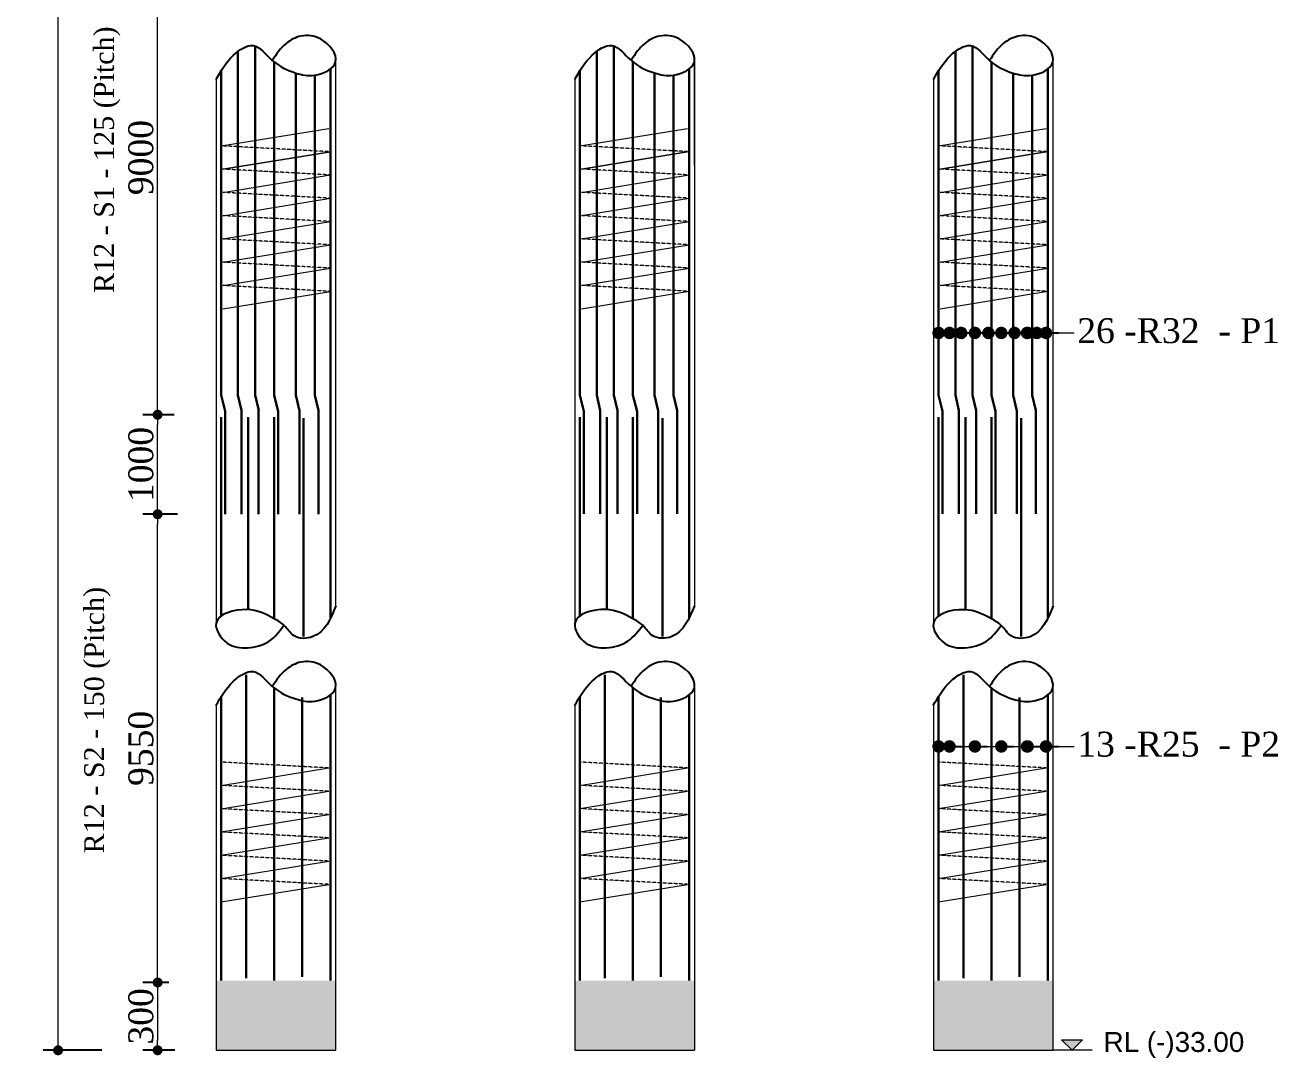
# Model space of a CAD drawing. Header units: millimetres. Extents: x -684453 to 35267, y -286696 to 273430.
# Drawn here: x -288820 to -276244, y -227079 to -216706 of the extents above; entities that cross this region are included whole.
import ezdxf

# ---------------------------------------------------------------- set-up
doc = ezdxf.new("R2010")
doc.units = ezdxf.units.MM
doc.header["$PDMODE"] = 2
doc.linetypes.add('DASHEDX2', pattern=[38.099999999999994, 25.4, -12.7])
doc.layers.get('Defpoints').update_dxf_attribs({"lineweight": 13})
for name, color, linetype, lineweight in [('Binder', 136, 'Continuous', 15), ('dim', 4, 'Continuous', 25), ('Dimision', 4, 'Continuous', 9), ('hatch', 65, 'Continuous', 9), ('Pile', 11, 'Continuous', 15), ('Reinf.', 12, 'Continuous', 30), ('Text', 7, 'Continuous', 15)]:
    doc.layers.add(name, color=color, linetype=linetype, lineweight=lineweight)
doc.styles.add('ROMANS', font='arial.ttf', dxfattribs={"height": 200})
doc.styles.get("Standard").update_dxf_attribs({"font": 'times.ttf'})
doc.dimstyles.new('ISO-25', dxfattribs={"dimtxt": 175, "dimasz": 100, "dimexe": 65, "dimexo": 115.625, "dimgap": 40, "dimtad": 1, "dimtoh": 1, "dimdec": 0, "dimtxsty": 'Standard', "dimblk": 'DOT', "dimcen": 300, "dimclrd": 256, "dimclre": 256, "dimclrt": 256, "dimadec": 0, "dimazin": 0, "dimtfac": 1, "dimtdec": 0, "dimtix": 1, "dimtmove": 0, "dimatfit": 3, "dimldrblk": 'DOT', "dimfxl": 75, "dimlwd": -1, "dimarcsym": 0})

# ---------------------------------------------------------------- blocks, each defined once
blk = doc.blocks.new('_Dot')
at = {"color": 0, "linetype": 'ByBlock', "lineweight": -2}
blk.add_line((-0.5, 0), (-1, 0), dxfattribs=at)
at = {"color": 0, "linetype": 'ByBlock', "const_width": 0.5}
blk.add_lwpolyline([(-0.25, 0, 1), (0.25, 0, 1)], format="xyb", close=True, dxfattribs=at)
blk = doc.blocks.new('*D307')
at = {"layer": 'Defpoints', "color": 0, "ltscale": 3, "transparency": 16777216}
for p in [(-287489.4396104515, -220619.2752189283), (-287206.9002775571, -220619.2752189283), (-287176.152978624, -221619.4388838499)]:
    blk.add_point(p, dxfattribs=at)
at = {"layer": 'Dimision', "color": 1, "lineweight": -2, "ltscale": 3, "transparency": 16777216}
for p, q in [((-287322.5252775571, -220619.2752189283), (-287639.4396104515, -220619.2752189283)), ((-287291.777978624, -221619.4388838499), (-287639.4396104515, -221619.4388838499))]:
    blk.add_line(p, q, dxfattribs=at)
at = {"layer": 'Dimision', "ltscale": 3, "transparency": 16777216}
blk.add_line((-287489.4396104515, -221519.4388838499), (-287489.4396104515, -220719.2752189283), dxfattribs=at)
at = {"layer": 'Dimision', "ltscale": 3, "transparency": 16777216, "xscale": 100, "yscale": 100, "zscale": 100}
for p, rotation in [((-287489.4396104515, -220619.2752189283), 90), ((-287489.4396104515, -221619.4388838499), 270)]:
    blk.add_blockref('_Dot', p, dxfattribs=dict(at, rotation=rotation))
at = {"layer": 'Dimision', "ltscale": 3, "transparency": 16777216, "insert": (-287656.6025520521, -221119.357051389), "char_height": 250, "attachment_point": 5, "rotation": 90}
blk.add_mtext('1000', dxfattribs=at)
blk = doc.blocks.new('*D310')
at = {"layer": 'Defpoints', "color": 0, "ltscale": 3, "transparency": 16777216}
for p in [(-287489.4396104515, -221619.4388838499), (-287176.152978624, -221619.4388838499), (-287260.3062366275, -226321.3068675137)]:
    blk.add_point(p, dxfattribs=at)
at = {"layer": 'Dimision', "color": 1, "lineweight": -2, "ltscale": 3, "transparency": 16777216}
for p, q in [((-287291.777978624, -221619.4388838499), (-287639.4396104515, -221619.4388838499)), ((-287375.9312366275, -226321.3068675137), (-287639.4396104515, -226321.3068675137))]:
    blk.add_line(p, q, dxfattribs=at)
at = {"layer": 'Dimision', "ltscale": 3, "transparency": 16777216}
blk.add_line((-287489.4396104515, -226221.3068675137), (-287489.4396104515, -221719.4388838499), dxfattribs=at)
at = {"layer": 'Dimision', "ltscale": 3, "transparency": 16777216, "xscale": 100, "yscale": 100, "zscale": 100}
for p, rotation in [((-287489.4396104515, -221619.4388838499), 90), ((-287489.4396104515, -226321.3068675137), 270)]:
    blk.add_blockref('_Dot', p, dxfattribs=dict(at, rotation=rotation))
at = {"layer": 'Dimision', "ltscale": 3, "transparency": 16777216, "insert": (-287656.9630423189, -223970.3728756817), "char_height": 250, "attachment_point": 5, "rotation": 90}
blk.add_mtext('9550', dxfattribs=at)
blk = doc.blocks.new('*D302')
at = {"layer": 'Defpoints', "color": 0, "ltscale": 3, "transparency": 16777216}
for p in [(-287489.4396104515, -215455.027358491), (-287187.9503099878, -215455.027358491), (-287206.9002775571, -220619.2752189283)]:
    blk.add_point(p, dxfattribs=at)
at = {"layer": 'Dimision', "color": 1, "lineweight": -2, "ltscale": 3, "transparency": 16777216}
for p, q in [((-287303.5753099878, -215455.027358491), (-287639.4396104515, -215455.027358491)), ((-287322.5252775571, -220619.2752189283), (-287639.4396104515, -220619.2752189283))]:
    blk.add_line(p, q, dxfattribs=at)
at = {"layer": 'Dimision', "ltscale": 3, "transparency": 16777216}
blk.add_line((-287489.4396104515, -220519.2752189283), (-287489.4396104515, -215555.027358491), dxfattribs=at)
at = {"layer": 'Dimision', "ltscale": 3, "transparency": 16777216, "xscale": 100, "yscale": 100, "zscale": 100}
for p, rotation in [((-287489.4396104515, -215455.027358491), 90), ((-287489.4396104515, -220619.2752189283), 270)]:
    blk.add_blockref('_Dot', p, dxfattribs=dict(at, rotation=rotation))
at = {"layer": 'Dimision', "ltscale": 3, "transparency": 16777216, "insert": (-287656.9630423189, -218037.1512887095), "char_height": 250, "attachment_point": 5, "rotation": 90}
blk.add_mtext('9000', dxfattribs=at)
blk = doc.blocks.new('*D305')
at = {"layer": 'Defpoints', "color": 0, "ltscale": 3, "transparency": 16777216}
for p in [(-287260.3062366275, -226321.3068675137), (-287489.4396104515, -227002.0675459256), (-287199.8020561904, -227002.0675459256)]:
    blk.add_point(p, dxfattribs=at)
at = {"layer": 'Dimision', "color": 1, "lineweight": -2, "ltscale": 3, "transparency": 16777216}
for p, q in [((-287375.9312366275, -226321.3068675137), (-287639.4396104515, -226321.3068675137)), ((-287315.4270561904, -227002.0675459256), (-287639.4396104515, -227002.0675459256))]:
    blk.add_line(p, q, dxfattribs=at)
at = {"layer": 'Dimision', "ltscale": 3, "transparency": 16777216}
blk.add_line((-287489.4396104515, -226421.3068675137), (-287489.4396104515, -226902.0675459256), dxfattribs=at)
at = {"layer": 'Dimision', "ltscale": 3, "transparency": 16777216, "xscale": 100, "yscale": 100, "zscale": 100}
for p, rotation in [((-287489.4396104515, -226321.3068675137), 90), ((-287489.4396104515, -227002.0675459256), 270)]:
    blk.add_blockref('_Dot', p, dxfattribs=dict(at, rotation=rotation))
at = {"layer": 'Dimision', "ltscale": 3, "transparency": 16777216, "insert": (-287656.6025520521, -226661.6872067195), "char_height": 250, "attachment_point": 5, "rotation": 90}
blk.add_mtext('300', dxfattribs=at)
blk = doc.blocks.new('*D306')
at = {"layer": 'Defpoints', "color": 0, "ltscale": 3, "transparency": 16777216}
for p in [(-288488.8604336396, -202701.1142713285), (-287985.8038045523, -202701.1142713285), (-287934.6437449149, -227002.0675459256)]:
    blk.add_point(p, dxfattribs=at)
at = {"layer": 'Dimision', "color": 1, "lineweight": -2, "ltscale": 3, "transparency": 16777216}
for p, q in [((-288101.4288045523, -202701.1142713285), (-288638.8604336396, -202701.1142713285)), ((-288050.2687449149, -227002.0675459256), (-288638.8604336396, -227002.0675459256))]:
    blk.add_line(p, q, dxfattribs=at)
at = {"layer": 'Dimision', "ltscale": 3, "transparency": 16777216}
blk.add_line((-288488.8604336396, -226902.0675459256), (-288488.8604336396, -202801.1142713285), dxfattribs=at)
at = {"layer": 'Dimision', "ltscale": 3, "transparency": 16777216, "xscale": 100, "yscale": 100, "zscale": 100}
for p, rotation in [((-288488.8604336396, -202701.1142713285), 90), ((-288488.8604336396, -227002.0675459256), 270)]:
    blk.add_blockref('_Dot', p, dxfattribs=dict(at, rotation=rotation))
at = {"layer": 'Dimision', "ltscale": 3, "transparency": 16777216, "insert": (-288656.3838655069, -214851.5909086269), "char_height": 250, "attachment_point": 5, "rotation": 90}
blk.add_mtext('39850', dxfattribs=at)

msp = doc.modelspace()

# ---------------------------------------------------------------- hatches: boundary and pattern name
at = {"layer": 'Dimision', "ltscale": 5}
msp.add_hatch(color=256, dxfattribs=at).paths.add_polyline_path([(-278417.2334197339, -226896.1716037384), (-278205.1013853779, -226896.1716037384), (-278311.1674025559, -227002.2376209164)])
at = {"layer": 'hatch', "ltscale": 30}
h = msp.add_hatch(dxfattribs=at)
h.set_pattern_fill('AR-CONC', color=256, style=0)
h.set_pattern_definition([(49.99999999999999, (0, -319494.7993205918), (182.184668996004, -15.93908553890309), [19.05, -209.55]), (355, (0, -319494.7993205918), (-35.24282597566699, 191.05664288218), [15.24, -167.64]), (100.451, (15.182, -319496.1275705919), (146.9425016659592, 175.1166878202919), [16.19, -178.09]), (46.18420000000001, (0, -319443.9993205919), (271.0790408921299, -42.04232793272715), [28.575, -314.325]), (96.6356, (22.5899, -319447.5028205918), (237.4042344662371, 247.4255558900492), [24.285, -267.135]), (351.1840000000001, (0, -319443.9993205919), (237.4046058139339, 247.4251178605977), [22.86, -251.46]), (21, (25.4, -319456.6993205919), (151.6148798353833, -102.2655185167625), [19.05, -209.55]), (326.0000000000001, (25.4, -319456.6993205919), (61.80202834764707, 184.1879661223193), [15.24, -167.64]), (71.4514, (38.0345, -319465.2214205919), (213.4164907701245, 81.92285771605745), [16.19, -178.09]), (37.50000000000001, (0, -319494.7993205918), (3.088603250591817, 84.55503887315311), [0, -165.608, 0, -170.18, 0, -168.275]), (7.499999999999999, (0, -319494.7993205918), (66.81966251030575, 100.1805748181195), [0, -97.02799999999999, 0, -161.798, 0, -64.135]), (327.5, (-56.642, -319494.7993205918), (135.5905951668714, -5.728743992673458), [0, -63.5, 0, -198.12, 0, -262.89]), (317.5, (-82.042, -319494.7993205918), (148.129181386018, 25.42649103333301), [0, -82.55, 0, -131.572, 0, -186.69])])
h.paths.add_polyline_path([(-285702.9799834638, -226301.5235075668), (-286902.122175465, -226301.5235075668), (-286902.1221754651, -227002.0675459254), (-285703.0068103077, -227002.0675459254)])
h.paths.add_polyline_path([(-282102.1221754651, -226301.5235075668), (-283302.1221754651, -226301.5235075668), (-283302.122175465, -227002.0675459254), (-282102.122175465, -227002.0675459254)])
h.paths.add_polyline_path([(-278502.122175465, -226301.5235075668), (-279702.122175465, -226301.5235075668), (-279702.122175465, -227002.0675459255), (-278502.1221754651, -227002.0675459254)])

# ---------------------------------------------------------------- linework, layer by layer
at = {"layer": 'Binder', "ltscale": 5}
for p, q in [((-286851.4325157329, -217919.2616831152), (-285772.5860901425, -217744.1180722305)), ((-283250.5478628036, -217918.7893733959), (-282171.7014372132, -217743.6457625112)), ((-279650.5478628036, -217918.7893733959), (-278571.7014372132, -217743.6457625112)), ((-286851.432515733, -218153.070537024), (-285772.5860901426, -217977.9269261393)), ((-286834.3168594014, -218153.070537024), (-285755.470433811, -217977.9269261393)), ((-283250.5478628036, -218152.5982273047), (-282171.7014372132, -217977.45461642)), ((-283233.432206472, -218152.5982273047), (-282154.5857808816, -217977.45461642)), ((-279650.5478628036, -218152.5982273047), (-278571.7014372132, -217977.45461642)), ((-279633.432206472, -218152.5982273047), (-278554.5857808816, -217977.45461642)), ((-286834.3168594014, -218386.8793909328), (-285755.470433811, -218211.7357800481)), ((-283233.432206472, -218386.4070812135), (-282154.5857808816, -218211.2634703288)), ((-279633.432206472, -218386.4070812135), (-278554.5857808816, -218211.2634703288)), ((-286834.3168594014, -218620.6882448416), (-285755.470433811, -218445.5446339569)), ((-283233.432206472, -218620.2159351223), (-282154.5857808816, -218445.0723242376)), ((-279633.432206472, -218620.2159351223), (-278554.5857808816, -218445.0723242376)), ((-286834.3168594014, -218854.4970987504), (-285755.470433811, -218679.3534878657)), ((-283233.432206472, -218854.0247890311), (-282154.5857808816, -218678.8811781464)), ((-279633.432206472, -218854.0247890311), (-278554.5857808816, -218678.8811781464)), ((-286834.3168594014, -219088.3059526592), (-285755.470433811, -218913.1623417745)), ((-283233.432206472, -219087.8336429399), (-282154.5857808816, -218912.6900320552)), ((-279633.432206472, -219087.8336429399), (-278554.5857808816, -218912.6900320552)), ((-286834.3168594015, -219322.114806568), (-285755.4704338111, -219146.9711956833)), ((-283233.4322064721, -219321.6424968487), (-282154.5857808817, -219146.498885964)), ((-279633.4322064721, -219321.6424968487), (-278554.5857808817, -219146.498885964)), ((-286834.3168594015, -219555.9236604768), (-285755.4704338111, -219380.7800495921)), ((-283233.4322064721, -219555.4513507575), (-282154.5857808818, -219380.3077398728)), ((-279633.4322064721, -219555.4513507575), (-278554.5857808818, -219380.3077398728)), ((-286851.4325157329, -224342.1692238808), (-285772.5860901425, -224167.0256129961)), ((-283250.5478628036, -224341.6969141615), (-282171.7014372132, -224166.5533032768)), ((-279650.5478628036, -224341.6969141615), (-278571.7014372132, -224166.5533032768)), ((-286851.4325157329, -224575.9780777896), (-285772.5860901425, -224400.8344669049)), ((-283250.5478628036, -224575.5057680703), (-282171.7014372132, -224400.3621571856)), ((-279650.5478628036, -224575.5057680703), (-278571.7014372132, -224400.3621571856)), ((-286851.432515733, -224809.7869316984), (-285772.5860901426, -224634.6433208137)), ((-283250.5478628036, -224809.3146219791), (-282171.7014372132, -224634.1710110944)), ((-279650.5478628036, -224809.3146219791), (-278571.7014372132, -224634.1710110944)), ((-286851.432515733, -225043.5957856072), (-285772.5860901426, -224868.4521747225)), ((-283250.5478628036, -225043.1234758879), (-282171.7014372132, -224867.9798650032)), ((-279650.5478628036, -225043.1234758879), (-278571.7014372132, -224867.9798650032)), ((-286851.4325157331, -225277.404639516), (-285772.5860901427, -225102.2610286313)), ((-283250.5478628037, -225276.9323297967), (-282171.7014372133, -225101.788718912)), ((-279650.5478628037, -225276.9323297967), (-278571.7014372133, -225101.788718912)), ((-286851.4325157331, -225511.2134934248), (-285772.5860901427, -225336.0698825401)), ((-283250.5478628037, -225510.7411837055), (-282171.7014372133, -225335.5975728208)), ((-279650.5478628037, -225510.7411837055), (-278571.7014372133, -225335.5975728208))]:
    msp.add_line(p, q, dxfattribs=at)
at = {"layer": 'Binder', "linetype": 'DASHEDX2', "ltscale": 0.006999999999999999}
for p, q in [((-285772.5860901425, -217977.9269261393), (-286851.4325157329, -217919.2616831152)), ((-282171.7014372132, -217977.45461642), (-283250.5478628036, -217918.7893733959)), ((-278571.7014372132, -217977.45461642), (-279650.5478628036, -217918.7893733959)), ((-285755.470433811, -218211.7357800481), (-286834.3168594014, -218153.070537024)), ((-282154.5857808816, -218211.2634703288), (-283233.432206472, -218152.5982273047)), ((-278554.5857808816, -218211.2634703288), (-279633.432206472, -218152.5982273047)), ((-285755.470433811, -218445.5446339569), (-286834.3168594014, -218386.8793909328)), ((-282154.5857808816, -218445.0723242376), (-283233.432206472, -218386.4070812135)), ((-278554.5857808816, -218445.0723242376), (-279633.432206472, -218386.4070812135)), ((-285755.470433811, -218679.3534878657), (-286834.3168594014, -218620.6882448416)), ((-282154.5857808816, -218678.8811781464), (-283233.432206472, -218620.2159351223)), ((-278554.5857808816, -218678.8811781464), (-279633.432206472, -218620.2159351223)), ((-285755.470433811, -218913.1623417745), (-286834.3168594014, -218854.4970987504)), ((-282154.5857808816, -218912.6900320552), (-283233.432206472, -218854.0247890311)), ((-278554.5857808816, -218912.6900320552), (-279633.432206472, -218854.0247890311)), ((-285755.4704338111, -219146.9711956833), (-286834.3168594015, -219088.3059526592)), ((-282154.5857808817, -219146.498885964), (-283233.4322064721, -219087.8336429399)), ((-278554.5857808817, -219146.498885964), (-279633.4322064721, -219087.8336429399)), ((-285755.4704338111, -219380.7800495921), (-286834.3168594015, -219322.114806568)), ((-282154.5857808818, -219380.3077398728), (-283233.4322064721, -219321.6424968487)), ((-278554.5857808818, -219380.3077398728), (-279633.4322064721, -219321.6424968487)), ((-285772.5860901426, -224167.0256129961), (-286851.432515733, -224108.360369972)), ((-282171.7014372132, -224166.5533032768), (-283250.5478628036, -224107.8880602527)), ((-278571.7014372132, -224166.5533032768), (-279650.5478628036, -224107.8880602527)), ((-285772.5860901426, -224400.8344669049), (-286851.432515733, -224342.1692238808)), ((-282171.7014372132, -224400.3621571856), (-283250.5478628036, -224341.6969141615)), ((-278571.7014372132, -224400.3621571856), (-279650.5478628036, -224341.6969141615)), ((-285772.5860901426, -224634.6433208137), (-286851.432515733, -224575.9780777896)), ((-282171.7014372132, -224634.1710110944), (-283250.5478628036, -224575.5057680703)), ((-278571.7014372132, -224634.1710110944), (-279650.5478628036, -224575.5057680703)), ((-285772.5860901426, -224868.4521747225), (-286851.432515733, -224809.7869316984)), ((-282171.7014372132, -224867.9798650032), (-283250.5478628036, -224809.3146219791)), ((-278571.7014372132, -224867.9798650032), (-279650.5478628036, -224809.3146219791)), ((-285772.5860901427, -225102.2610286313), (-286851.4325157331, -225043.5957856072)), ((-282171.7014372133, -225101.788718912), (-283250.5478628037, -225043.1234758879)), ((-278571.7014372133, -225101.788718912), (-279650.5478628037, -225043.1234758879)), ((-285772.5860901427, -225336.0698825401), (-286851.4325157331, -225277.404639516)), ((-282171.7014372133, -225335.5975728208), (-283250.5478628037, -225276.9323297967)), ((-278571.7014372133, -225335.5975728208), (-279650.5478628037, -225276.9323297967))]:
    msp.add_line(p, q, dxfattribs=at)
at = {"layer": 'dim', "ltscale": 30}
for points in [[(-286902.7137489411, -217253.9772538399), (-286728.2762949332, -217009.1952274006), (-286530.6075915846, -216912.5854788994), (-286338.3775331513, -217060.6866505491), (-286102.8273527388, -217187.8342165471), (-285912.1557997293, -217209.9513310342), (-285702.6247341656, -217077.013083428), (-285854.9375680402, -216846.1855904087), (-286050.7929385606, -216817.6032934082), (-286200.4959014504, -216891.4979330368), (-286338.3775331513, -217060.6866505491)], [(-283302.2111902405, -217253.5049294887), (-283127.7737362326, -217008.7229030494), (-282930.105032884, -216912.1131545482), (-282737.8749744507, -217060.2143261978), (-282502.3247940382, -217187.3618921958), (-282311.6532410287, -217209.479006683), (-282102.122175465, -217076.5407590767), (-282254.4350093395, -216845.7132660575), (-282450.29037986, -216817.1309690569), (-282599.9933427498, -216891.0256086855), (-282737.8749744507, -217060.2143261978)], [(-279702.9387988399, -217254.5878898524), (-279528.501344832, -217009.8058634131), (-279330.8326414833, -216913.1961149119), (-279138.60258305, -217061.2972865615), (-278903.0524026375, -217188.4448525595), (-278712.3808496281, -217210.5619670467), (-278502.8497840643, -217077.6237194405), (-278655.1626179389, -216846.7962264212), (-278851.0179884593, -216818.2139294206), (-279000.7209513491, -216892.1085690492), (-279138.60258305, -217061.2972865615)], [(-285700.4178879619, -222538.0422715077), (-285930.2156388819, -222847.8770273171), (-286120.0889154262, -222840.451387451), (-286221.2725385295, -222734.4610595799), (-286318.6455184111, -222668.5731577345), (-286592.8620538053, -222576.8166575639), (-286902.6247341657, -222714.1331955119), (-286790.4695404604, -222912.8615246848), (-286587.6130048842, -222960.5995232541), (-286368.5485464131, -222891.9165063945), (-286221.2725385295, -222734.4610595799)], [(-282102.122175465, -222537.5699471564), (-282329.7130801813, -222847.4047029658), (-282519.5863567256, -222839.9790630997), (-282620.7699798289, -222733.9887352287), (-282718.1429597105, -222668.1008333833), (-282992.3594951046, -222576.3443332126), (-283302.1221754651, -222713.6608711607), (-283189.9669817598, -222912.3892003336), (-282987.1104461835, -222960.1271989028), (-282768.0459877125, -222891.4441820433), (-282620.7699798289, -222733.9887352287)], [(-278500.4621502035, -222538.6529075201), (-278730.4406887806, -222848.4876633295), (-278920.313965325, -222841.0620234634), (-279021.4975884282, -222735.0716955924), (-279118.8705683099, -222669.183793747), (-279393.087103704, -222577.4272935764), (-279702.8497840645, -222714.7438315244), (-279590.6945903591, -222913.4721606973), (-279387.8380547829, -222961.2101592665), (-279168.7735963119, -222892.527142407), (-279021.4975884282, -222735.0716955924)], [(-286904.6377021659, -223540.4842938323), (-286728.2762949333, -223295.702267393), (-286530.6075915847, -223199.0925188918), (-286338.3775331514, -223347.1936905415), (-286102.8273527389, -223474.3412565395), (-285912.1557997294, -223496.4583710266), (-285702.6247341657, -223363.5201234204), (-285854.9375680402, -223132.6926304011), (-286050.7929385607, -223104.1103334005), (-286200.4959014505, -223178.0049730291), (-286338.3775331514, -223347.1936905415)], [(-283304.1351434653, -223540.0119694811), (-283127.7737362327, -223295.2299430417), (-282930.1050328841, -223198.6201945405), (-282737.8749744507, -223346.7213661902), (-282502.3247940383, -223473.8689321882), (-282311.6532410288, -223495.9860466754), (-282102.122175465, -223363.0477990691), (-282254.4350093396, -223132.2203060499), (-282450.29037986, -223103.6380090493), (-282599.9933427498, -223177.5326486779), (-282737.8749744507, -223346.7213661902)], [(-279704.8627520647, -223541.0949298448), (-279528.501344832, -223296.3129034055), (-279330.8326414834, -223199.7031549042), (-279138.6025830501, -223347.8043265539), (-278903.0524026376, -223474.9518925519), (-278712.3808496281, -223497.0690070391), (-278502.8497840644, -223364.1307594329), (-278655.1626179389, -223133.3032664136), (-278851.0179884594, -223104.720969413), (-279000.7209513492, -223178.6156090416), (-279138.6025830501, -223347.8043265539)]]:
    msp.add_spline(points, degree=3, dxfattribs=at)
at = {"layer": 'Dimision', "ltscale": 5}
for p, q in [((-278288.1595609185, -219798.4023612073), (-278288.1595609185, -219798.4023612073)), ((-278288.1595609185, -219798.4023612073), (-278288.1595609185, -219798.4023612073)), ((-278107.972195294, -227002.2376209164), (-278504.8201400075, -227002.2376209164))]:
    msp.add_line(p, q, dxfattribs=at)
msp.add_lwpolyline([(-278417.2334197339, -226896.1716037384), (-278205.1013853779, -226896.1716037384), (-278311.1674025559, -227002.2376209164)], close=True, dxfattribs=at)
at = {"layer": 'Pile', "ltscale": 3}
for p, q in [((-285702.6247341657, -217024.7043700124), (-285702.8360909388, -222543.9793332911)), ((-282102.884951561, -217020.9818839095), (-282102.9489345652, -218121.4995168452)), ((-282102.122175465, -217024.2320456614), (-282102.122175465, -222537.5699471564)), ((-278502.8497840644, -217025.315006025), (-278502.9105567768, -218121.4995168452)), ((-278502.122175465, -217028.7845315412), (-278502.122175465, -222542.7238551257)), ((-286902.122175465, -217252.9208000014), (-286902.122175465, -218154.555989287)), ((-286902.122175465, -217252.9208000015), (-286902.122175465, -222753.0098267768)), ((-283302.122175465, -217253.3459628996), (-283302.122175465, -218155.0452720671)), ((-283302.122175465, -217253.3459628996), (-283302.122175465, -222749.450314578)), ((-279702.122175465, -217253.1295395477), (-279702.122175465, -218154.9788310717)), ((-279702.122175465, -217253.1295395477), (-279702.122175465, -222754.8800956788)), ((-285702.8654308992, -223310.1497610556), (-285703.0068103077, -227002.0675459254)), ((-282102.122175465, -223310.7395155138), (-282102.122175465, -227002.0675459254)), ((-278502.122175465, -223315.2920500693), (-278502.122175465, -227002.0675459254)), ((-286902.122175465, -223536.0630288637), (-286902.122175465, -227002.0675459254)), ((-283302.122175465, -223536.473897809), (-283302.122175465, -227002.0675459254)), ((-279702.122175465, -223536.2781893869), (-279702.122175465, -227002.0675459254)), ((-286902.122175465, -227002.0675459254), (-285702.122175465, -227002.0675459254)), ((-283302.122175465, -227002.0675459254), (-282102.122175465, -227002.0675459254)), ((-279702.122175465, -227002.0675459254), (-278502.122175465, -227002.0675459254))]:
    msp.add_line(p, q, dxfattribs=at)
at = {"layer": 'Reinf.', "ltscale": 5}
for p, q in [((-286510.1632924038, -220424.4375652602), (-286510.1632924037, -216917.4434266394)), ((-282909.2786394744, -220423.9652555409), (-282909.2786394744, -216916.9711169201)), ((-279309.2786394744, -220423.9652555409), (-279309.2786394744, -216916.9711169201)), ((-286683.1490847135, -220424.4375652603), (-286683.1490847135, -216970.3595653832)), ((-283082.2644317842, -220423.9652555411), (-283082.2644317842, -216969.887255664)), ((-279482.2644317842, -220423.9652555411), (-279482.2644317842, -216969.887255664)), ((-286319.340901494, -220424.4375652605), (-286319.340901494, -217077.326024186)), ((-286103.2094469678, -220424.4375652606), (-286103.2094469678, -217187.8342019151)), ((-282718.4562485646, -220423.9652555413), (-282718.4562485646, -217076.8537144667)), ((-282502.3247940384, -220423.9652555413), (-282502.3247940384, -217187.3618921958)), ((-279118.4562485646, -220423.9652555413), (-279118.4562485646, -217076.8537144667)), ((-278902.3247940384, -220423.9652555413), (-278902.3247940384, -217187.3618921958)), ((-286851.4325157329, -220424.4375652605), (-286812.5913344343, -220583.0278057631)), ((-286683.1490847135, -220424.4375652605), (-286646.8437358245, -220576.4257602218)), ((-286510.1632924037, -220424.4375652605), (-286473.8579435147, -220576.4257602218)), ((-286319.340901494, -220424.4375652605), (-286278.5155229819, -220588.1936677956)), ((-286103.2094469678, -220424.4375652605), (-286065.0636013363, -220581.2174977459)), ((-285912.5378939583, -220424.4375652605), (-285875.6377743536, -220577.974247155)), ((-283250.5478628036, -220423.9652555412), (-283211.7066815049, -220582.5554960438)), ((-283082.2644317842, -220423.9652555412), (-283045.9590828951, -220575.9534505025)), ((-282909.2786394744, -220423.9652555412), (-282872.9732905853, -220575.9534505025)), ((-282718.4562485646, -220423.9652555412), (-282677.6308700526, -220587.7213580763)), ((-282502.3247940384, -220423.9652555412), (-282464.1789484069, -220580.7451880267)), ((-282311.653241029, -220423.9652555413), (-282274.7531214242, -220577.5019374357)), ((-279650.5478628036, -220423.9652555412), (-279611.7066815049, -220582.5554960438)), ((-279482.2644317842, -220423.9652555412), (-279445.9590828951, -220575.9534505025)), ((-279309.2786394744, -220423.9652555412), (-279272.9732905853, -220575.9534505025)), ((-279118.4562485646, -220423.9652555412), (-279077.6308700526, -220587.7213580763)), ((-278902.3247940384, -220423.9652555412), (-278864.1789484069, -220580.7451880267)), ((-278711.653241029, -220423.9652555413), (-278674.7531214242, -220577.5019374357)), ((-286812.5913344343, -221616.7574644382), (-286812.5913344342, -220583.0278057632)), ((-286646.8437358245, -221616.7574644382), (-286646.8437358245, -220576.4257602219)), ((-286475.8344166533, -221616.7574644382), (-286475.8344166533, -220571.280007836)), ((-286278.5155229819, -221616.7574644382), (-286278.5155229819, -220588.1936677957)), ((-286065.0636013363, -221616.7574644382), (-286065.0636013363, -220581.217497746)), ((-285875.6377743537, -221616.7574644382), (-285875.6377743536, -220577.9742471549)), ((-283211.7066815049, -221616.2851547189), (-283211.7066815048, -220582.5554960439)), ((-283045.9590828951, -221616.2851547189), (-283045.9590828951, -220575.9534505026)), ((-282874.9497637239, -221616.2851547189), (-282874.9497637239, -220570.8076981167)), ((-282677.6308700526, -221616.2851547189), (-282677.6308700526, -220587.7213580764)), ((-282464.1789484069, -221616.2851547189), (-282464.1789484069, -220580.7451880267)), ((-282274.7531214243, -221616.2851547189), (-282274.7531214242, -220577.5019374356)), ((-279611.7066815049, -221616.2851547189), (-279611.7066815048, -220582.5554960439)), ((-279445.9590828951, -221616.2851547189), (-279445.9590828951, -220575.9534505026)), ((-279274.9497637239, -221616.2851547189), (-279274.9497637239, -220570.8076981167)), ((-279077.6308700526, -221616.2851547189), (-279077.6308700526, -220587.7213580764)), ((-278864.1789484069, -221616.2851547189), (-278864.1789484069, -220580.7451880267)), ((-278674.7531214243, -221616.2851547189), (-278674.7531214242, -220577.5019374356)), ((-286581.1387345914, -222580.8301911767), (-286581.1387345914, -220644.5083215339)), ((-286319.3408834073, -222667.9287571465), (-286319.3408834073, -220644.5083215339)), ((-282980.2540997488, -222580.8301911767), (-282980.2540997488, -220644.5083215339)), ((-282718.4562485646, -222667.9287571465), (-282718.4562485646, -220644.5083215339)), ((-279380.2540997488, -222580.8301911767), (-279380.2540997488, -220644.5083215339)), ((-279118.4562485646, -222667.9287571465), (-279118.4562485646, -220644.5083215339)), ((-286601.1439613537, -226276.3117025247), (-286601.1439613537, -223231.2747462292)), ((-283000.2593265111, -226276.3117025247), (-283000.2593265111, -223231.2747462292)), ((-279400.2593265111, -226276.3117025247), (-279400.2593265111, -223231.2747462292)), ((-286319.3408834073, -226301.5235075668), (-286319.3408834073, -223363.3602435389)), ((-282718.4562485646, -226301.5235075668), (-282718.4562485646, -223363.3602435389)), ((-279118.4562485646, -226301.5235075668), (-279118.4562485646, -223363.3602435389))]:
    msp.add_line(p, q, dxfattribs=at)
for points in [[(-286851.4325157329, -220424.4375652605), (-286851.4325157329, -217164.6489414506)], [(-285755.470433811, -222660.5893654604), (-285755.470433811, -217147.988360808)], [(-283250.5478628036, -220423.9652555412), (-283250.5478628036, -217164.1766317314)], [(-282154.5857808816, -222660.1170557411), (-282154.5857808816, -217147.5160510887)], [(-279650.5478628036, -220423.9652555412), (-279650.5478628036, -217164.1766317314)], [(-278554.5857808816, -222660.1170557411), (-278554.5857808816, -217147.5160510887)], [(-285912.5378939583, -220424.4375652605), (-285912.5378939583, -217209.9513164023)], [(-282311.653241029, -220423.9652555413), (-282311.653241029, -217209.479006683)], [(-278711.653241029, -220423.9652555413), (-278711.653241029, -217209.479006683)], [(-286851.4325157329, -222640.2165375721), (-286851.4325157329, -220644.9806312532)], [(-286023.9143620141, -222847.5911500668), (-286023.9143620141, -220652.4578579543)], [(-283250.5478628036, -222639.7442278528), (-283250.5478628036, -220644.5083215339)], [(-282423.0297271715, -222847.5911500668), (-282423.0297271715, -220652.4578579543)], [(-279650.5478628036, -222639.7442278528), (-279650.5478628036, -220644.5083215339)], [(-278823.0297271715, -222847.5911500668), (-278823.0297271715, -220652.4578579543)], [(-286851.4325157329, -226301.9958172861), (-286851.4325157329, -223449.3467586073)], [(-286038.6977076504, -226263.7052371648), (-286038.6977076504, -223458.1677762734)], [(-285755.470433811, -226301.9958172861), (-285755.470433811, -223434.4958815655)], [(-283250.5478628036, -226301.5235075668), (-283250.5478628036, -223448.8744488881)], [(-282437.8130728078, -226263.7052371648), (-282437.8130728078, -223458.1677762734)], [(-282154.5857808816, -226301.5235075668), (-282154.5857808816, -223434.0235718462)], [(-279650.5478628036, -226301.5235075668), (-279650.5478628036, -223448.8744488881)], [(-278837.8130728078, -226263.7052371648), (-278837.8130728078, -223458.1677762734)], [(-278554.5857808816, -226301.5235075668), (-278554.5857808816, -223434.0235718462)]]:
    msp.add_lwpolyline(points, dxfattribs=at)

# ---------------------------------------------------------------- texts
at = {"layer": 'Dimision', "ltscale": 3, "char_height": 200, "attachment_point": 5, "rotation": 90}
for s, insert in [('R12 - S1 - 125 (Pitch)', (-287995.6786348568, -218058.4749251082)), ('R12 - S2 - 150 (Pitch)', (-288094.5455382649, -223686.6446446856))]:
    msp.add_mtext(s, dxfattribs=dict(at, insert=insert))
at = {"layer": 'Text'}
for s, p in [('26 -R32  - P1', (-278258.228232774, -219900.3480700111)), ('13 -R25  - P2', (-278258.228232774, -224052.7180067516))]:
    msp.add_text(s, height=250, dxfattribs=at).set_placement(p)
at = {"layer": 'Text', "style": 'ROMANS'}
msp.add_text('RL (-)33.00', height=200, dxfattribs=at).set_placement((-277994.6811503019, -227018.9316475614))

# ---------------------------------------------------------------- dimensions: what is measured, and where the dimension line sits
at = {"layer": 'Dimision', "ltscale": 3}
for base, p1, p2, text, picture, middle in [((-288488.8604336396, -202701.1142713285), (-287934.6437449148, -227002.0675459254), (-287985.8038045522, -202701.1142713284), '39850', '*D306', (-288656.3838655069, -214851.5909086269)), ((-287489.4396104515, -215455.027358491), (-287206.900277557, -220619.2752189282), (-287187.9503099877, -215455.0273584909), '9000', '*D302', (-287656.9630423189, -218037.1512887095)), ((-287489.4396104515, -221619.4388838499), (-287260.3062366274, -226321.3068675136), (-287176.1529786239, -221619.4388838498), '9550', '*D310', (-287656.9630423189, -223970.3728756817)), ((-287489.4396104515, -227002.0675459256), (-287260.3062366274, -226321.3068675136), (-287199.8020561903, -227002.0675459254), '300', '*D305', (-287656.6025520521, -226661.6872067195))]:
    dim = msp.add_linear_dim(base=base, p1=p1, p2=p2, angle=90, text=text, dimstyle='ISO-25', override={"dimtxt": 250, "dimexe": 150, "dimclre": 1}, dxfattribs=at)
    dim.commit()
    dim.dimension.update_dxf_attribs({"geometry": picture, "text_midpoint": middle})
dim = msp.add_linear_dim(base=(-287489.4396104515, -220619.2752189283), p1=(-287176.1529786239, -221619.4388838498), p2=(-287206.900277557, -220619.2752189282), angle=90, dimstyle='ISO-25', override={"dimtxt": 250, "dimexe": 150, "dimclre": 1}, dxfattribs=at)
dim.commit()
dim.dimension.update_dxf_attribs({"geometry": '*D307', "text_midpoint": (-287656.6025520521, -221119.357051389)})

# ---------------------------------------------------------------- leaders
at = {"layer": 'Dimision', "ltscale": 5}
for points in [[(-279650.5478628034, -219798.4023612073), (-278788.5267998853, -219798.4023612073)], [(-279540.9244362206, -219798.4023612073), (-278678.9033733025, -219798.4023612073)], [(-279423.2459931021, -219798.4023612073), (-278561.224930184, -219798.4023612073)], [(-279285.9534578514, -219798.4023612073), (-278423.9323949332, -219798.4023612073)], [(-279150.1806238366, -219798.4023612073), (-278288.1595609185, -219798.4023612073)], [(-279020.94514168, -219798.4023612073), (-278288.1595609185, -219798.4023612073)], [(-278888.4399653151, -219798.4023612073), (-278288.1595609185, -219798.4023612073)], [(-278762.4721408083, -219798.4023612073), (-278288.1595609185, -219798.4023612073)], [(-278756.3740411398, -219798.4023612073), (-278288.1595609185, -219798.4023612073)], [(-278756.3740411398, -219798.4023612073), (-278288.1595609185, -219798.4023612073)], [(-278664.3740411398, -219798.4023612073), (-278288.1595609185, -219798.4023612073)], [(-278664.3740411398, -219798.4023612073), (-278288.1595609185, -219798.4023612073)], [(-278572.3740411398, -219798.4023612073), (-278288.1595609185, -219798.4023612073)], [(-279650.5478628034, -223950.7722979478), (-278788.5267998853, -223950.7722979478)], [(-279540.9244362206, -223950.7722979478), (-278678.9033733025, -223950.7722979478)], [(-279285.9534578514, -223950.7722979478), (-278423.9323949332, -223950.7722979478)], [(-279020.94514168, -223950.7722979478), (-278288.1595609185, -223950.7722979478)], [(-278762.4721408083, -223950.7722979478), (-278288.1595609185, -223950.7722979478)], [(-278756.3740411398, -223950.7722979478), (-278288.1595609185, -223950.7722979478)], [(-278756.3740411398, -223950.7722979478), (-278288.1595609185, -223950.7722979478)], [(-278572.3740411398, -223950.7722979478), (-278288.1595609185, -223950.7722979478)]]:
    msp.add_leader(points, dimstyle='ISO-25', override={"dimasz": 125, "dimtad": 0}, dxfattribs=at)

doc.saveas('drawing.dxf')
